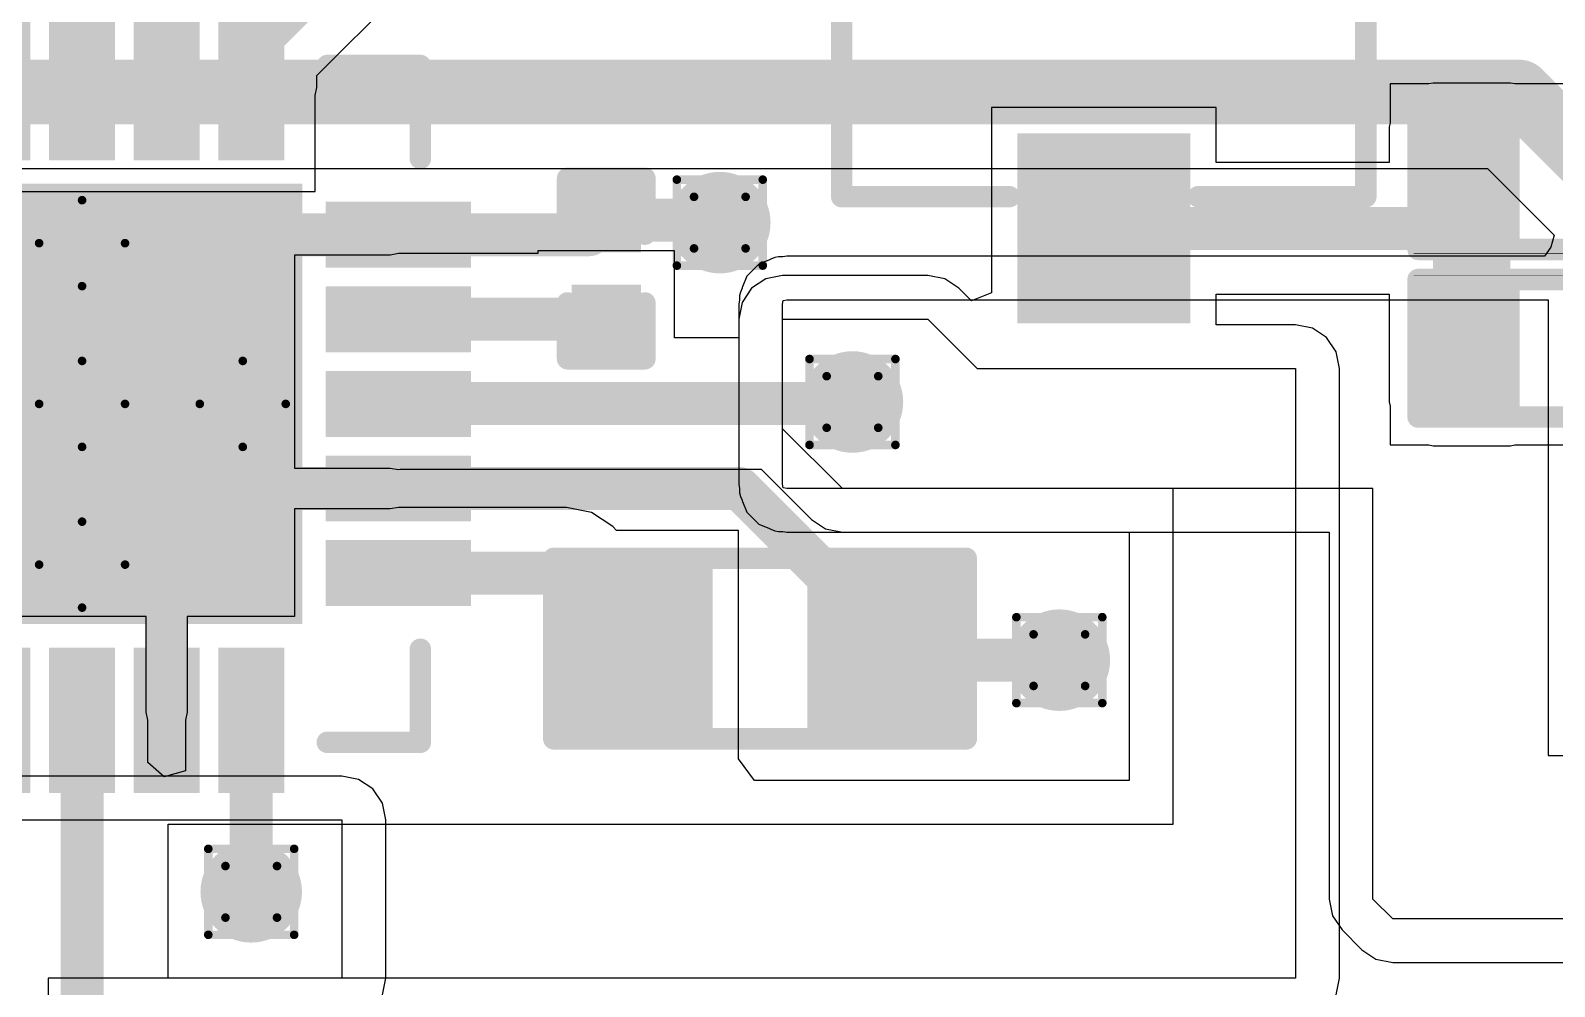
# Model space of a CAD drawing. Header units: inches. Extents: x 0 to 355, y -10 to 78.
# Drawn here: x 38.11 to 47.12, y 5.7 to 11.35 of the extents above; entities that cross this region are included whole.
import ezdxf

# ---------------------------------------------------------------- set-up
doc = ezdxf.new("R2010")
doc.units = ezdxf.units.IN
for name, color, linetype in [('Bottom Layer', 5, 'Continuous'), ('Bottom Solder', 6, 'Continuous'), ('Drill Drawing', 1, 'Continuous'), ('Pad Holes', 156, 'Continuous'), ('Top Layer', 1, 'Continuous'), ('Top Overlay', 2, 'Continuous'), ('Top Paste', 8, 'Continuous'), ('Top Solder', 216, 'Continuous'), ('Via Holes', 16, 'Continuous')]:
    doc.layers.add(name, color=color, linetype=linetype)

# ---------------------------------------------------------------- blocks, each defined once
blk = doc.blocks.new('20_QFN__4_4__18')
at = {"layer": 'Bottom Layer'}
h = blk.add_hatch(color=5, dxfattribs=at)
edge = h.paths.add_edge_path()
edge.add_arc((0, 0.95), 0.2, 0, 360)
h = blk.add_hatch(color=5, dxfattribs=at)
edge = h.paths.add_edge_path()
edge.add_arc((-0.95, 0), 0.2, 0, 360)
h = blk.add_hatch(color=5, dxfattribs=at)
edge = h.paths.add_edge_path()
edge.add_arc((0, 0), 0.2, 0, 360)
h = blk.add_hatch(color=5, dxfattribs=at)
edge = h.paths.add_edge_path()
edge.add_arc((0.95, 0), 0.2, 0, 360)
h = blk.add_hatch(color=5, dxfattribs=at)
edge = h.paths.add_edge_path()
edge.add_arc((0, -0.95), 0.2, 0, 360)
at = {"layer": 'Bottom Solder'}
h = blk.add_hatch(color=6, dxfattribs=at)
edge = h.paths.add_edge_path()
edge.add_arc((0, 0.95), 0.3016, 0, 360)
h = blk.add_hatch(color=6, dxfattribs=at)
edge = h.paths.add_edge_path()
edge.add_arc((-0.95, 0), 0.3016, 0, 360)
h = blk.add_hatch(color=6, dxfattribs=at)
edge = h.paths.add_edge_path()
edge.add_arc((0, 0), 0.3016, 0, 360)
h = blk.add_hatch(color=6, dxfattribs=at)
edge = h.paths.add_edge_path()
edge.add_arc((0.95, 0), 0.3016, 0, 360)
h = blk.add_hatch(color=6, dxfattribs=at)
edge = h.paths.add_edge_path()
edge.add_arc((0, -0.95), 0.3016, 0, 360)
at = {"layer": 'Pad Holes'}
h = blk.add_hatch(color=7, dxfattribs=at)
edge = h.paths.add_edge_path()
edge.add_arc((0, 0.95), 0.1, 0, 360)
h = blk.add_hatch(color=7, dxfattribs=at)
edge = h.paths.add_edge_path()
edge.add_arc((-0.95, 0), 0.1, 0, 360)
h = blk.add_hatch(color=7, dxfattribs=at)
edge = h.paths.add_edge_path()
edge.add_arc((0, 0), 0.1, 0, 360)
h = blk.add_hatch(color=7, dxfattribs=at)
edge = h.paths.add_edge_path()
edge.add_arc((0.95, 0), 0.1, 0, 360)
h = blk.add_hatch(color=7, dxfattribs=at)
edge = h.paths.add_edge_path()
edge.add_arc((0, -0.95), 0.1, 0, 360)
at = {"layer": 'Top Layer'}
for points in [[(-1.125, 1.51), (-1.125, 2.23), (-0.875, 2.23), (-0.875, 1.51)], [(-0.625, 1.51), (-0.625, 2.23), (-0.375, 2.23), (-0.375, 1.51)], [(-0.125, 1.51), (-0.125, 2.23), (0.125, 2.23), (0.125, 1.51)], [(0.375, 1.51), (0.375, 2.23), (0.625, 2.23), (0.625, 1.51)], [(0.875, 1.51), (0.875, 2.23), (1.125, 2.23), (1.125, 1.51)], [(-1.2, 1.2), (1.2, 1.2), (1.2, -1.2), (-1.2, -1.2)], [(-2.23, 1.125), (-1.51, 1.125), (-1.51, 0.875), (-2.23, 0.875)], [(1.51, 1.125), (2.23, 1.125), (2.23, 0.875), (1.51, 0.875)], [(-2.23, 0.625), (-1.51, 0.625), (-1.51, 0.375), (-2.23, 0.375)], [(1.51, 0.625), (2.23, 0.625), (2.23, 0.375), (1.51, 0.375)], [(-2.23, 0.125), (-1.51, 0.125), (-1.51, -0.125), (-2.23, -0.125)], [(1.51, 0.125), (2.23, 0.125), (2.23, -0.125), (1.51, -0.125)], [(-2.23, -0.375), (-1.51, -0.375), (-1.51, -0.625), (-2.23, -0.625)], [(1.51, -0.375), (2.23, -0.375), (2.23, -0.625), (1.51, -0.625)], [(-2.23, -0.875), (-1.51, -0.875), (-1.51, -1.125), (-2.23, -1.125)], [(1.51, -0.875), (2.23, -0.875), (2.23, -1.125), (1.51, -1.125)], [(-1.125, -2.23), (-1.125, -1.51), (-0.875, -1.51), (-0.875, -2.23)], [(-0.625, -2.23), (-0.625, -1.51), (-0.375, -1.51), (-0.375, -2.23)], [(-0.125, -2.23), (-0.125, -1.51), (0.125, -1.51), (0.125, -2.23)], [(0.375, -2.23), (0.375, -1.51), (0.625, -1.51), (0.625, -2.23)], [(0.875, -2.23), (0.875, -1.51), (1.125, -1.51), (1.125, -2.23)]]:
    blk.add_hatch(color=1, dxfattribs=at).paths.add_polyline_path(points)
at = {"layer": 'Top Paste'}
for points in [[(-1.125, 1.51), (-1.125, 2.23), (-0.875, 2.23), (-0.875, 1.51)], [(-0.625, 1.51), (-0.625, 2.23), (-0.375, 2.23), (-0.375, 1.51)], [(-0.125, 1.51), (-0.125, 2.23), (0.125, 2.23), (0.125, 1.51)], [(0.375, 1.51), (0.375, 2.23), (0.625, 2.23), (0.625, 1.51)], [(0.875, 1.51), (0.875, 2.23), (1.125, 2.23), (1.125, 1.51)], [(-2.23, 1.125), (-1.51, 1.125), (-1.51, 0.875), (-2.23, 0.875)], [(1.51, 1.125), (2.23, 1.125), (2.23, 0.875), (1.51, 0.875)], [(-2.23, 0.625), (-1.51, 0.625), (-1.51, 0.375), (-2.23, 0.375)], [(1.51, 0.625), (2.23, 0.625), (2.23, 0.375), (1.51, 0.375)], [(-2.23, 0.125), (-1.51, 0.125), (-1.51, -0.125), (-2.23, -0.125)], [(1.51, 0.125), (2.23, 0.125), (2.23, -0.125), (1.51, -0.125)], [(-2.23, -0.375), (-1.51, -0.375), (-1.51, -0.625), (-2.23, -0.625)], [(1.51, -0.375), (2.23, -0.375), (2.23, -0.625), (1.51, -0.625)], [(-2.23, -0.875), (-1.51, -0.875), (-1.51, -1.125), (-2.23, -1.125)], [(1.51, -0.875), (2.23, -0.875), (2.23, -1.125), (1.51, -1.125)], [(-1.125, -2.23), (-1.125, -1.51), (-0.875, -1.51), (-0.875, -2.23)], [(-0.625, -2.23), (-0.625, -1.51), (-0.375, -1.51), (-0.375, -2.23)], [(-0.125, -2.23), (-0.125, -1.51), (0.125, -1.51), (0.125, -2.23)], [(0.375, -2.23), (0.375, -1.51), (0.625, -1.51), (0.625, -2.23)], [(0.875, -2.23), (0.875, -1.51), (1.125, -1.51), (1.125, -2.23)]]:
    blk.add_hatch(color=8, dxfattribs=at).paths.add_polyline_path(points)
at = {"layer": 'Top Solder'}
for points in [[(-1.195, 1.44), (-1.195, 2.3), (-0.805, 2.3), (-0.805, 1.44)], [(-0.695, 1.44), (-0.695, 2.3), (-0.305, 2.3), (-0.305, 1.44)], [(-0.195, 1.44), (-0.195, 2.3), (0.195, 2.3), (0.195, 1.44)], [(0.305, 1.44), (0.305, 2.3), (0.695, 2.3), (0.695, 1.44)], [(0.805, 1.44), (0.805, 2.3), (1.195, 2.3), (1.195, 1.44)], [(-1.3016, 1.3016), (1.3016, 1.3016), (1.3016, -1.3016), (-1.3016, -1.3016)], [(-2.3, 1.195), (-1.44, 1.195), (-1.44, 0.805), (-2.3, 0.805)], [(1.44, 1.195), (2.3, 1.195), (2.3, 0.805), (1.44, 0.805)], [(-2.3, 0.695), (-1.44, 0.695), (-1.44, 0.305), (-2.3, 0.305)], [(1.44, 0.695), (2.3, 0.695), (2.3, 0.305), (1.44, 0.305)], [(-2.3, 0.195), (-1.44, 0.195), (-1.44, -0.195), (-2.3, -0.195)], [(1.44, 0.195), (2.3, 0.195), (2.3, -0.195), (1.44, -0.195)], [(-2.3, -0.305), (-1.44, -0.305), (-1.44, -0.695), (-2.3, -0.695)], [(1.44, -0.305), (2.3, -0.305), (2.3, -0.695), (1.44, -0.695)], [(-2.3, -0.805), (-1.44, -0.805), (-1.44, -1.195), (-2.3, -1.195)], [(1.44, -0.805), (2.3, -0.805), (2.3, -1.195), (1.44, -1.195)], [(-1.195, -2.3), (-1.195, -1.44), (-0.805, -1.44), (-0.805, -2.3)], [(-0.695, -2.3), (-0.695, -1.44), (-0.305, -1.44), (-0.305, -2.3)], [(-0.195, -2.3), (-0.195, -1.44), (0.195, -1.44), (0.195, -2.3)], [(0.305, -2.3), (0.305, -1.44), (0.695, -1.44), (0.695, -2.3)], [(0.805, -2.3), (0.805, -1.44), (1.195, -1.44), (1.195, -2.3)]]:
    blk.add_hatch(color=216, dxfattribs=at).paths.add_polyline_path(points)
h = blk.add_hatch(color=216, dxfattribs=at)
edge = h.paths.add_edge_path()
edge.add_arc((0, 0.95), 0.1016, 0, 360)
h = blk.add_hatch(color=216, dxfattribs=at)
edge = h.paths.add_edge_path()
edge.add_arc((-0.95, 0), 0.1016, 0, 360)
h = blk.add_hatch(color=216, dxfattribs=at)
edge = h.paths.add_edge_path()
edge.add_arc((0, 0), 0.1016, 0, 360)
h = blk.add_hatch(color=216, dxfattribs=at)
edge = h.paths.add_edge_path()
edge.add_arc((0.95, 0), 0.1016, 0, 360)
h = blk.add_hatch(color=216, dxfattribs=at)
edge = h.paths.add_edge_path()
edge.add_arc((0, -0.95), 0.1016, 0, 360)
at = {"layer": 'Top Overlay', "const_width": 0.127}
for points in [[(-1.45, 2), (-2, 2)], [(-2, 1.45), (-2, 2)], [(2, 2), (1.45, 2)], [(2, 1.45), (2, 2)], [(-2.505, 0.873), (-2.505, 1.127)], [(-2.378, 1), (-2.505, 1.127)], [(-2.505, 0.873), (-2.378, 1)], [(-2, -2), (-2, -1.45)], [(2, -2), (2, -1.45)], [(-1.45, -2), (-2, -2)], [(2, -2), (1.45, -2)]]:
    blk.add_lwpolyline(points, dxfattribs=at)
at = {"layer": 'Top Overlay', "const_width": 0.0635}
for points in [[(-2.0318, 2, 1), (-1.9683, 2, 1)], [(-2.0318, 2, 1), (-1.9683, 2, 1)], [(-1.4817, 2, 1), (-1.4182, 2, 1)], [(1.4182, 2, 1), (1.4817, 2, 1)], [(1.9683, 2, 1), (2.0318, 2, 1)], [(1.9683, 2, 1), (2.0318, 2, 1)], [(-2.0318, 1.45, 1), (-1.9683, 1.45, 1)], [(1.9683, 1.45, 1), (2.0318, 1.45, 1)], [(-2.5367, 1.127, 1), (-2.4732, 1.127, 1)], [(-2.5367, 1.127, 1), (-2.4732, 1.127, 1)], [(-2.4097, 1, 1), (-2.3462, 1, 1)], [(-2.4097, 1, 1), (-2.3462, 1, 1)], [(-2.5367, 0.873, 1), (-2.4732, 0.873, 1)], [(-2.5367, 0.873, 1), (-2.4732, 0.873, 1)], [(-2.0318, -1.45, 1), (-1.9683, -1.45, 1)], [(1.9683, -1.45, 1), (2.0318, -1.45, 1)], [(-2.0318, -2, 1), (-1.9683, -2, 1)], [(-2.0318, -2, 1), (-1.9683, -2, 1)], [(-1.4817, -2, 1), (-1.4182, -2, 1)], [(1.4182, -2, 1), (1.4817, -2, 1)], [(1.9683, -2, 1), (2.0318, -2, 1)], [(1.9683, -2, 1), (2.0318, -2, 1)]]:
    blk.add_lwpolyline(points, format="xyb", close=True, dxfattribs=at)
blk = doc.blocks.new('R___0402_36')
at = {"layer": 'Top Layer'}
for points in [[(-0.6985, -0.3175), (-0.6985, 0.3175), (-0.2413, 0.3175), (-0.2413, -0.3175)], [(0.2413, -0.3175), (0.2413, 0.3175), (0.6985, 0.3175), (0.6985, -0.3175)]]:
    blk.add_hatch(color=1, dxfattribs=at).paths.add_polyline_path(points)
at = {"layer": 'Top Paste'}
for points in [[(-0.6985, -0.3175), (-0.6985, 0.3175), (-0.2413, 0.3175), (-0.2413, -0.3175)], [(0.2413, -0.3175), (0.2413, 0.3175), (0.6985, 0.3175), (0.6985, -0.3175)]]:
    blk.add_hatch(color=8, dxfattribs=at).paths.add_polyline_path(points)
at = {"layer": 'Top Solder'}
for points in [[(-0.7535, -0.3725), (-0.7535, 0.3725), (-0.1863, 0.3725), (-0.1863, -0.3725)], [(0.1863, -0.3725), (0.1863, 0.3725), (0.7535, 0.3725), (0.7535, -0.3725)]]:
    blk.add_hatch(color=216, dxfattribs=at).paths.add_polyline_path(points)
at = {"layer": 'Top Overlay'}
for points, const_width in [([(-0.7874, 0.4064), (0.7874, 0.4064)], 0.127), ([(-0.7874, -0.4064), (-0.7874, 0.4064)], 0.127), ([(0.7874, -0.4064), (0.7874, 0.4064)], 0.127), ([(-0.7874, -0.4064), (0.7874, -0.4064)], 0.127), ([(-0.8128, -0.4318), (0.8128, -0.4318)], 0.00323)]:
    blk.add_lwpolyline(points, dxfattribs=dict(at, const_width=const_width))
for points, const_width in [([(-0.8191, 0.4064, 1), (-0.7556, 0.4064, 1)], 0.0635), ([(-0.8191, 0.4064, 1), (-0.7556, 0.4064, 1)], 0.0635), ([(0.7556, 0.4064, 1), (0.8191, 0.4064, 1)], 0.0635), ([(0.7556, 0.4064, 1), (0.8191, 0.4064, 1)], 0.0635), ([(-0.8191, -0.4064, 1), (-0.7556, -0.4064, 1)], 0.0635), ([(-0.8191, -0.4064, 1), (-0.7556, -0.4064, 1)], 0.0635), ([(0.7556, -0.4064, 1), (0.8191, -0.4064, 1)], 0.0635), ([(0.7556, -0.4064, 1), (0.8191, -0.4064, 1)], 0.0635), ([(-0.8136, -0.4318, 1), (-0.812, -0.4318, 1)], 0.00161), ([(0.812, -0.4318, 1), (0.8136, -0.4318, 1)], 0.00161)]:
    blk.add_lwpolyline(points, format="xyb", close=True, dxfattribs=dict(at, const_width=const_width))
blk = doc.blocks.new('R___0402_37')
at = {"layer": 'Top Layer'}
for points in [[(-0.6985, -0.3175), (-0.6985, 0.3175), (-0.2413, 0.3175), (-0.2413, -0.3175)], [(0.2413, -0.3175), (0.2413, 0.3175), (0.6985, 0.3175), (0.6985, -0.3175)]]:
    blk.add_hatch(color=1, dxfattribs=at).paths.add_polyline_path(points)
at = {"layer": 'Top Paste'}
for points in [[(-0.6985, -0.3175), (-0.6985, 0.3175), (-0.2413, 0.3175), (-0.2413, -0.3175)], [(0.2413, -0.3175), (0.2413, 0.3175), (0.6985, 0.3175), (0.6985, -0.3175)]]:
    blk.add_hatch(color=8, dxfattribs=at).paths.add_polyline_path(points)
at = {"layer": 'Top Solder'}
for points in [[(-0.7535, -0.3725), (-0.7535, 0.3725), (-0.1863, 0.3725), (-0.1863, -0.3725)], [(0.1863, -0.3725), (0.1863, 0.3725), (0.7535, 0.3725), (0.7535, -0.3725)]]:
    blk.add_hatch(color=216, dxfattribs=at).paths.add_polyline_path(points)
at = {"layer": 'Top Overlay'}
for points, const_width in [([(-0.7874, 0.4064), (-0.7874, -0.4064)], 0.127), ([(0.7874, 0.4064), (-0.7874, 0.4064)], 0.127), ([(0.7874, 0.4064), (0.7874, -0.4064)], 0.127), ([(0.7874, -0.4064), (-0.7874, -0.4064)], 0.127), ([(0.8128, -0.4318), (-0.8128, -0.4318)], 0.00323)]:
    blk.add_lwpolyline(points, dxfattribs=dict(at, const_width=const_width))
for points, const_width in [([(-0.8191, 0.4064, 1), (-0.7556, 0.4064, 1)], 0.0635), ([(-0.8191, 0.4064, 1), (-0.7556, 0.4064, 1)], 0.0635), ([(0.7556, 0.4064, 1), (0.8191, 0.4064, 1)], 0.0635), ([(0.7556, 0.4064, 1), (0.8191, 0.4064, 1)], 0.0635), ([(-0.8191, -0.4064, 1), (-0.7556, -0.4064, 1)], 0.0635), ([(-0.8191, -0.4064, 1), (-0.7556, -0.4064, 1)], 0.0635), ([(0.7556, -0.4064, 1), (0.8191, -0.4064, 1)], 0.0635), ([(0.7556, -0.4064, 1), (0.8191, -0.4064, 1)], 0.0635), ([(-0.8136, -0.4318, 1), (-0.812, -0.4318, 1)], 0.00161), ([(0.812, -0.4318, 1), (0.8136, -0.4318, 1)], 0.00161)]:
    blk.add_lwpolyline(points, format="xyb", close=True, dxfattribs=dict(at, const_width=const_width))
blk = doc.blocks.new('R___0603_48')
at = {"layer": 'Top Layer'}
for points in [[(-0.381, 0.4445), (-0.381, -0.4445), (-1.143, -0.4445), (-1.143, 0.4445)], [(1.143, 0.4445), (1.143, -0.4445), (0.381, -0.4445), (0.381, 0.4445)]]:
    blk.add_hatch(color=1, dxfattribs=at).paths.add_polyline_path(points)
at = {"layer": 'Top Paste'}
for points in [[(-0.381, 0.4445), (-0.381, -0.4445), (-1.143, -0.4445), (-1.143, 0.4445)], [(1.143, 0.4445), (1.143, -0.4445), (0.381, -0.4445), (0.381, 0.4445)]]:
    blk.add_hatch(color=8, dxfattribs=at).paths.add_polyline_path(points)
at = {"layer": 'Top Solder'}
for points in [[(-0.2794, 0.5461), (-0.2794, -0.5461), (-1.2446, -0.5461), (-1.2446, 0.5461)], [(1.2446, 0.5461), (1.2446, -0.5461), (0.2794, -0.5461), (0.2794, 0.5461)]]:
    blk.add_hatch(color=216, dxfattribs=at).paths.add_polyline_path(points)
at = {"layer": 'Top Overlay', "const_width": 0.127}
for points in [[(1.2192, 0.5334), (-1.2192, 0.5334)], [(-1.2192, 0.5334), (-1.2192, -0.5334)], [(1.2192, 0.5334), (1.2192, -0.5334)], [(1.2192, -0.5334), (-1.2192, -0.5334)]]:
    blk.add_lwpolyline(points, dxfattribs=at)
at = {"layer": 'Top Overlay', "const_width": 0.0635}
for points in [[(-1.25095, 0.5334, 1), (-1.18745, 0.5334, 1)], [(-1.25095, 0.5334, 1), (-1.18745, 0.5334, 1)], [(1.18745, 0.5334, 1), (1.25095, 0.5334, 1)], [(1.18745, 0.5334, 1), (1.25095, 0.5334, 1)], [(-1.25095, -0.5334, 1), (-1.18745, -0.5334, 1)], [(-1.25095, -0.5334, 1), (-1.18745, -0.5334, 1)], [(1.18745, -0.5334, 1), (1.25095, -0.5334, 1)], [(1.18745, -0.5334, 1), (1.25095, -0.5334, 1)]]:
    blk.add_lwpolyline(points, format="xyb", close=True, dxfattribs=at)
blk = doc.blocks.new('S___23_62')
at = {"layer": 'Top Layer'}
for points in [[(-0.41, 1.46), (0.41, 1.46), (0.41, 0.54), (-0.41, 0.54)], [(-1.36, -0.54), (-0.54, -0.54), (-0.54, -1.46), (-1.36, -1.46)], [(0.54, -0.54), (1.36, -0.54), (1.36, -1.46), (0.54, -1.46)]]:
    blk.add_hatch(color=1, dxfattribs=at).paths.add_polyline_path(points)
at = {"layer": 'Top Paste'}
for points in [[(-0.41, 1.46), (0.41, 1.46), (0.41, 0.54), (-0.41, 0.54)], [(-1.36, -0.54), (-0.54, -0.54), (-0.54, -1.46), (-1.36, -1.46)], [(0.54, -0.54), (1.36, -0.54), (1.36, -1.46), (0.54, -1.46)]]:
    blk.add_hatch(color=8, dxfattribs=at).paths.add_polyline_path(points)
at = {"layer": 'Top Solder'}
for points in [[(-0.5116, 1.5616), (0.5116, 1.5616), (0.5116, 0.4384), (-0.5116, 0.4384)], [(-1.4616, -0.4384), (-0.4384, -0.4384), (-0.4384, -1.5616), (-1.4616, -1.5616)], [(0.4384, -0.4384), (1.4616, -0.4384), (1.4616, -1.5616), (0.4384, -1.5616)]]:
    blk.add_hatch(color=216, dxfattribs=at).paths.add_polyline_path(points)
at = {"layer": 'Top Overlay', "const_width": 0.127}
for points in [[(-0.5588, 0.8128), (-1.5494, 0.8128)], [(-1.5494, 0.8128), (-1.5494, -0.5842)], [(1.5494, 0.8128), (0.5588, 0.8128)], [(1.5494, 0.8128), (1.5494, -0.5842)], [(0.3302, -0.7874), (-0.3302, -0.7874)], [(-1.6764, -1.0414), (-1.6764, -1.2954)], [(-1.5494, -1.1684), (-1.6764, -1.0414)], [(-1.5494, -1.1684), (-1.6764, -1.2954)]]:
    blk.add_lwpolyline(points, dxfattribs=at)
at = {"layer": 'Top Overlay', "const_width": 0.0635}
for points in [[(-1.5812, 0.8128, 1), (-1.5176, 0.8128, 1)], [(-1.5812, 0.8128, 1), (-1.5176, 0.8128, 1)], [(-0.5905, 0.8128, 1), (-0.5271, 0.8128, 1)], [(0.5271, 0.8128, 1), (0.5905, 0.8128, 1)], [(1.5176, 0.8128, 1), (1.5812, 0.8128, 1)], [(1.5176, 0.8128, 1), (1.5812, 0.8128, 1)], [(-1.5812, -0.5842, 1), (-1.5176, -0.5842, 1)], [(1.5176, -0.5842, 1), (1.5812, -0.5842, 1)], [(-0.3619, -0.7874, 1), (-0.2984, -0.7874, 1)], [(0.2984, -0.7874, 1), (0.3619, -0.7874, 1)], [(-1.7082, -1.0414, 1), (-1.6446, -1.0414, 1)], [(-1.7082, -1.0414, 1), (-1.6446, -1.0414, 1)], [(-1.5812, -1.1684, 1), (-1.5176, -1.1684, 1)], [(-1.5812, -1.1684, 1), (-1.5176, -1.1684, 1)], [(-1.7082, -1.2954, 1), (-1.6446, -1.2954, 1)], [(-1.7082, -1.2954, 1), (-1.6446, -1.2954, 1)]]:
    blk.add_lwpolyline(points, format="xyb", close=True, dxfattribs=at)
blk = doc.blocks.new('CAP_0201_87')
at = {"layer": 'Top Layer'}
for points in [[(-0.45, 0.15), (-0.15, 0.15), (-0.15, -0.15), (-0.45, -0.15)], [(0.15, 0.15), (0.45, 0.15), (0.45, -0.15), (0.15, -0.15)]]:
    blk.add_hatch(color=1, dxfattribs=at).paths.add_polyline_path(points)
at = {"layer": 'Top Paste'}
for points in [[(-0.45, 0.15), (-0.15, 0.15), (-0.15, -0.15), (-0.45, -0.15)], [(0.15, 0.15), (0.45, 0.15), (0.45, -0.15), (0.15, -0.15)]]:
    blk.add_hatch(color=8, dxfattribs=at).paths.add_polyline_path(points)
at = {"layer": 'Top Solder'}
for points in [[(-0.505, 0.205), (-0.095, 0.205), (-0.095, -0.205), (-0.505, -0.205)], [(0.095, 0.205), (0.505, 0.205), (0.505, -0.205), (0.095, -0.205)]]:
    blk.add_hatch(color=216, dxfattribs=at).paths.add_polyline_path(points)
at = {"layer": 'Top Overlay', "const_width": 0.127}
for points in [[(-0.2032, 0.2286), (-0.5334, 0.2286)], [(-0.5334, -0.2286), (-0.5334, 0.2286)], [(0.5334, 0.2286), (0.2032, 0.2286)], [(0.5334, -0.2286), (0.5334, 0.2286)], [(-0.2032, -0.2286), (-0.5334, -0.2286)], [(0.5334, -0.2286), (0.2032, -0.2286)]]:
    blk.add_lwpolyline(points, dxfattribs=at)
at = {"layer": 'Top Overlay', "const_width": 0.0635}
for points in [[(-0.5651, 0.2286, 1), (-0.5016, 0.2286, 1)], [(-0.5651, 0.2286, 1), (-0.5016, 0.2286, 1)], [(-0.2349, 0.2286, 1), (-0.1714, 0.2286, 1)], [(0.1714, 0.2286, 1), (0.2349, 0.2286, 1)], [(0.5016, 0.2286, 1), (0.5651, 0.2286, 1)], [(0.5016, 0.2286, 1), (0.5651, 0.2286, 1)], [(-0.5651, -0.2286, 1), (-0.5016, -0.2286, 1)], [(-0.5651, -0.2286, 1), (-0.5016, -0.2286, 1)], [(-0.2349, -0.2286, 1), (-0.1714, -0.2286, 1)], [(0.1714, -0.2286, 1), (0.2349, -0.2286, 1)], [(0.5016, -0.2286, 1), (0.5651, -0.2286, 1)], [(0.5016, -0.2286, 1), (0.5651, -0.2286, 1)]]:
    blk.add_lwpolyline(points, format="xyb", close=True, dxfattribs=at)

msp = doc.modelspace()

# ---------------------------------------------------------------- hatches: boundary and pattern name
at = {"layer": 'Bottom Layer'}
h = msp.add_hatch(color=5, dxfattribs=at)
edge = h.paths.add_edge_path()
edge.add_arc((42.1851, 10.2103), 0.3, 0, 360)
h = msp.add_hatch(color=5, dxfattribs=at)
edge = h.paths.add_edge_path()
edge.add_arc((42.9693, 9.1502), 0.3, 0, 360)
h = msp.add_hatch(color=5, dxfattribs=at)
edge = h.paths.add_edge_path()
edge.add_arc((44.1925, 7.6244), 0.3, 0, 360)
h = msp.add_hatch(color=5, dxfattribs=at)
edge = h.paths.add_edge_path()
edge.add_arc((39.4147, 6.2551), 0.3, 0, 360)
at = {"layer": 'Top Layer'}
msp.add_hatch(color=1, dxfattribs=at).paths.add_polyline_path([(46.4023, 9.1502), (46.8595, 9.1502), (46.8595, 10.7758), (46.4023, 10.7758)])
h = msp.add_hatch(color=1, dxfattribs=at)
edge = h.paths.add_edge_path()
edge.add_arc((42.1851, 10.2103), 0.3, 0, 360)
h = msp.add_hatch(color=1, dxfattribs=at)
edge = h.paths.add_edge_path()
edge.add_arc((42.9693, 9.1502), 0.3, 0, 360)
h = msp.add_hatch(color=1, dxfattribs=at)
edge = h.paths.add_edge_path()
edge.add_arc((44.1925, 7.6244), 0.3, 0, 360)
h = msp.add_hatch(color=1, dxfattribs=at)
edge = h.paths.add_edge_path()
edge.add_arc((39.4147, 6.2551), 0.3, 0, 360)
at = {"layer": 'Via Holes'}
h = msp.add_hatch(color=7, dxfattribs=at)
edge = h.paths.add_edge_path()
edge.add_arc((42.1851, 10.2103), 0.15, 0, 360)
h = msp.add_hatch(color=7, dxfattribs=at)
edge = h.paths.add_edge_path()
edge.add_arc((42.9693, 9.1502), 0.15, 0, 360)
h = msp.add_hatch(color=7, dxfattribs=at)
edge = h.paths.add_edge_path()
edge.add_arc((44.1925, 7.6244), 0.15, 0, 360)
h = msp.add_hatch(color=7, dxfattribs=at)
edge = h.paths.add_edge_path()
edge.add_arc((39.4147, 6.2551), 0.15, 0, 360)

# ---------------------------------------------------------------- linework, layer by layer
at = {"layer": 'Bottom Layer'}
for p, q in [((36.2017, 10.5294), (46.7239, 10.5294)), ((46.7239, 10.5294), (47.118, 10.1353)), ((47.118, 10.1353), (47.0975, 10.0646)), ((42.51, 10.0037), (42.4865, 9.9939)), ((42.5313, 10.0079), (42.51, 10.0037)), ((42.5568, 10.0079), (42.5313, 10.0079)), ((42.5818, 10.0129), (42.5568, 10.0079)), ((47.0608, 10.0129), (42.5818, 10.0129)), ((47.0975, 10.0646), (47.0608, 10.0129)), ((42.4167, 9.965), (42.3452, 9.8936)), ((42.4795, 9.9911), (42.4167, 9.965)), ((42.4827, 9.9932), (42.4795, 9.9911)), ((42.4865, 9.9939), (42.4827, 9.9932)), ((42.3163, 9.8238), (42.3066, 9.8002)), ((42.3171, 9.8275), (42.3163, 9.8238)), ((42.3192, 9.8307), (42.3171, 9.8275)), ((42.3452, 9.8936), (42.3192, 9.8307)), ((42.3023, 9.7534), (42.2973, 9.7284)), ((42.3066, 9.8002), (42.3023, 9.7789)), ((42.3023, 9.7789), (42.3023, 9.7534)), ((42.5563, 9.7284), (42.5606, 9.7497)), ((42.5606, 9.7497), (42.5818, 9.7539)), ((42.5818, 9.7539), (47.0825, 9.7539)), ((47.0825, 9.7539), (47.0825, 7.0615)), ((42.2973, 9.7284), (42.2973, 8.6644)), ((42.5563, 8.6644), (42.5563, 9.7284)), ((42.2973, 8.6644), (42.3023, 8.6394)), ((42.5606, 8.6431), (42.5563, 8.6644)), ((42.3023, 8.6394), (42.3023, 8.6139)), ((42.3023, 8.6139), (42.3066, 8.5926)), ((42.3066, 8.5926), (42.3163, 8.5691)), ((42.3163, 8.5691), (42.3171, 8.5653)), ((42.3171, 8.5653), (42.3192, 8.5621)), ((42.3192, 8.5621), (42.3452, 8.4993)), ((42.5818, 8.6389), (42.5606, 8.6431)), ((46.0467, 8.6389), (42.5818, 8.6389)), ((46.0467, 8.3799), (46.0467, 8.6389)), ((42.3452, 8.4993), (42.4167, 8.4278)), ((42.4167, 8.4278), (42.4795, 8.4018)), ((42.4795, 8.4018), (42.4827, 8.3997)), ((42.4827, 8.3997), (42.4865, 8.3989)), ((42.4865, 8.3989), (42.51, 8.3891)), ((42.51, 8.3891), (42.5313, 8.3849)), ((42.5313, 8.3849), (42.5568, 8.3849)), ((42.5568, 8.3849), (42.5818, 8.3799)), ((42.5818, 8.3799), (45.7877, 8.3799)), ((45.7877, 8.3799), (45.7877, 6.2127)), ((46.0467, 6.2127), (46.0467, 8.3799)), ((47.0825, 7.0615), (51.2029, 7.0615)), ((39.9507, 6.9395), (36.9852, 6.9395)), ((40.0498, 6.9198), (39.9507, 6.9395)), ((40.1338, 6.8636), (40.0498, 6.9198)), ((40.19, 6.7796), (40.1338, 6.8636)), ((40.2097, 6.6805), (40.19, 6.7796)), ((36.9852, 6.6805), (39.9507, 6.6805)), ((39.9507, 6.6805), (39.9507, 5.7451)), ((40.2097, 5.7451), (40.2097, 6.6805)), ((45.7877, 6.2127), (45.8075, 6.1136)), ((46.1632, 6.0963), (46.0467, 6.2127)), ((45.8075, 6.1136), (45.8636, 6.0296)), ((48.667, 6.0963), (46.1632, 6.0963)), ((45.8636, 6.0296), (45.98, 5.9132)), ((45.98, 5.9132), (46.0641, 5.857)), ((46.0641, 5.857), (46.1632, 5.8373)), ((46.1632, 5.8373), (48.667, 5.8373)), ((39.9507, 5.7451), (38.2147, 5.7451)), ((38.2147, 5.7451), (38.2147, 2.9997)), ((40.19, 5.646), (40.2097, 5.7451))]:
    msp.add_line(p, q, dxfattribs=at)
at = {"layer": 'Bottom Layer', "const_width": 0.381}
for points in [[(35.8648, 10.9826), (46.9116, 10.9826)], [(46.9116, 10.9826), (47.676, 10.2183)]]:
    msp.add_lwpolyline(points, dxfattribs=at)
at = {"layer": 'Bottom Layer', "const_width": 0.1905}
msp.add_lwpolyline([(46.8164, 10.9826, 1), (47.0069, 10.9826, 1)], format="xyb", close=True, dxfattribs=at)
msp.add_lwpolyline([(46.8164, 10.9826, 1), (47.0069, 10.9826, 1)], format="xyb", close=True, dxfattribs=at)
at = {"layer": 'Drill Drawing', "const_width": 0.0508}
for points in [[(41.9311, 10.4643), (42.4391, 10.4643)], [(41.9311, 9.9563), (41.9311, 10.4643)], [(42.4391, 9.9563), (42.4391, 10.4643)], [(38.1607, 10.0889), (38.4147, 10.3429)], [(38.4147, 10.3429), (38.6687, 10.0889)], [(42.0327, 10.3627), (42.3375, 10.3627)], [(42.0327, 10.0579), (42.0327, 10.3627)], [(42.3375, 10.0579), (42.3375, 10.3627)], [(38.1607, 10.0889), (38.4147, 9.8349)], [(38.4147, 9.8349), (38.6687, 10.0889)], [(42.0327, 10.0579), (42.3375, 10.0579)], [(41.9311, 9.9563), (42.4391, 9.9563)], [(38.1607, 9.1389), (38.4147, 9.3929)], [(38.4147, 9.3929), (38.6687, 9.1389)], [(39.1107, 9.1389), (39.3647, 9.3929)], [(39.3647, 9.3929), (39.6187, 9.1389)], [(42.7153, 9.4042), (43.2233, 9.4042)], [(42.7153, 8.8962), (42.7153, 9.4042)], [(43.2233, 8.8962), (43.2233, 9.4042)], [(42.8169, 9.3026), (43.1217, 9.3026)], [(42.8169, 8.9978), (42.8169, 9.3026)], [(43.1217, 8.9978), (43.1217, 9.3026)], [(38.1607, 9.1389), (38.4147, 8.8849)], [(38.4147, 8.8849), (38.6687, 9.1389)], [(39.1107, 9.1389), (39.3647, 8.8849)], [(39.3647, 8.8849), (39.6187, 9.1389)], [(42.8169, 8.9978), (43.1217, 8.9978)], [(42.7153, 8.8962), (43.2233, 8.8962)], [(38.1607, 8.1889), (38.4147, 8.4429)], [(38.4147, 8.4429), (38.6687, 8.1889)], [(38.1607, 8.1889), (38.4147, 7.9349)], [(38.4147, 7.9349), (38.6687, 8.1889)], [(43.9385, 7.8784), (44.4465, 7.8784)], [(43.9385, 7.3704), (43.9385, 7.8784)], [(44.4465, 7.3704), (44.4465, 7.8784)], [(44.0401, 7.7768), (44.3449, 7.7768)], [(44.0401, 7.472), (44.0401, 7.7768)], [(44.3449, 7.472), (44.3449, 7.7768)], [(44.0401, 7.472), (44.3449, 7.472)], [(43.9385, 7.3704), (44.4465, 7.3704)], [(39.1607, 6.5091), (39.6687, 6.5091)], [(39.1607, 6.0011), (39.1607, 6.5091)], [(39.6687, 6.0011), (39.6687, 6.5091)], [(39.2623, 6.4075), (39.5671, 6.4075)], [(39.2623, 6.1027), (39.2623, 6.4075)], [(39.5671, 6.1027), (39.5671, 6.4075)], [(39.2623, 6.1027), (39.5671, 6.1027)], [(39.1607, 6.0011), (39.6687, 6.0011)]]:
    msp.add_lwpolyline(points, dxfattribs=at)
at = {"layer": 'Drill Drawing', "const_width": 0.0254}
for points in [[(41.9184, 10.4643, 1), (41.9438, 10.4643, 1)], [(41.9184, 10.4643, 1), (41.9438, 10.4643, 1)], [(42.4264, 10.4643, 1), (42.4518, 10.4643, 1)], [(42.4264, 10.4643, 1), (42.4518, 10.4643, 1)], [(38.402, 10.3429, 1), (38.4274, 10.3429, 1)], [(38.402, 10.3429, 1), (38.4274, 10.3429, 1)], [(42.02, 10.3627, 1), (42.0454, 10.3627, 1)], [(42.02, 10.3627, 1), (42.0454, 10.3627, 1)], [(42.3248, 10.3627, 1), (42.3502, 10.3627, 1)], [(42.3248, 10.3627, 1), (42.3502, 10.3627, 1)], [(38.148, 10.0889, 1), (38.1734, 10.0889, 1)], [(38.148, 10.0889, 1), (38.1734, 10.0889, 1)], [(38.656, 10.0889, 1), (38.6814, 10.0889, 1)], [(38.656, 10.0889, 1), (38.6814, 10.0889, 1)], [(42.02, 10.0579, 1), (42.0454, 10.0579, 1)], [(42.02, 10.0579, 1), (42.0454, 10.0579, 1)], [(42.3248, 10.0579, 1), (42.3502, 10.0579, 1)], [(42.3248, 10.0579, 1), (42.3502, 10.0579, 1)], [(41.9184, 9.9563, 1), (41.9438, 9.9563, 1)], [(41.9184, 9.9563, 1), (41.9438, 9.9563, 1)], [(42.4264, 9.9563, 1), (42.4518, 9.9563, 1)], [(42.4264, 9.9563, 1), (42.4518, 9.9563, 1)], [(38.402, 9.8349, 1), (38.4274, 9.8349, 1)], [(38.402, 9.8349, 1), (38.4274, 9.8349, 1)], [(38.402, 9.3929, 1), (38.4274, 9.3929, 1)], [(38.402, 9.3929, 1), (38.4274, 9.3929, 1)], [(39.352, 9.3929, 1), (39.3774, 9.3929, 1)], [(39.352, 9.3929, 1), (39.3774, 9.3929, 1)], [(42.7026, 9.4042, 1), (42.728, 9.4042, 1)], [(42.7026, 9.4042, 1), (42.728, 9.4042, 1)], [(43.2106, 9.4042, 1), (43.236, 9.4042, 1)], [(43.2106, 9.4042, 1), (43.236, 9.4042, 1)], [(42.8042, 9.3026, 1), (42.8296, 9.3026, 1)], [(42.8042, 9.3026, 1), (42.8296, 9.3026, 1)], [(43.109, 9.3026, 1), (43.1344, 9.3026, 1)], [(43.109, 9.3026, 1), (43.1344, 9.3026, 1)], [(38.148, 9.1389, 1), (38.1734, 9.1389, 1)], [(38.148, 9.1389, 1), (38.1734, 9.1389, 1)], [(38.656, 9.1389, 1), (38.6814, 9.1389, 1)], [(38.656, 9.1389, 1), (38.6814, 9.1389, 1)], [(39.098, 9.1389, 1), (39.1234, 9.1389, 1)], [(39.098, 9.1389, 1), (39.1234, 9.1389, 1)], [(39.606, 9.1389, 1), (39.6314, 9.1389, 1)], [(39.606, 9.1389, 1), (39.6314, 9.1389, 1)], [(42.8042, 8.9978, 1), (42.8296, 8.9978, 1)], [(42.8042, 8.9978, 1), (42.8296, 8.9978, 1)], [(43.109, 8.9978, 1), (43.1344, 8.9978, 1)], [(43.109, 8.9978, 1), (43.1344, 8.9978, 1)], [(42.7026, 8.8962, 1), (42.728, 8.8962, 1)], [(42.7026, 8.8962, 1), (42.728, 8.8962, 1)], [(43.2106, 8.8962, 1), (43.236, 8.8962, 1)], [(43.2106, 8.8962, 1), (43.236, 8.8962, 1)], [(38.402, 8.8849, 1), (38.4274, 8.8849, 1)], [(38.402, 8.8849, 1), (38.4274, 8.8849, 1)], [(39.352, 8.8849, 1), (39.3774, 8.8849, 1)], [(39.352, 8.8849, 1), (39.3774, 8.8849, 1)], [(38.402, 8.4429, 1), (38.4274, 8.4429, 1)], [(38.402, 8.4429, 1), (38.4274, 8.4429, 1)], [(38.148, 8.1889, 1), (38.1734, 8.1889, 1)], [(38.148, 8.1889, 1), (38.1734, 8.1889, 1)], [(38.656, 8.1889, 1), (38.6814, 8.1889, 1)], [(38.656, 8.1889, 1), (38.6814, 8.1889, 1)], [(38.402, 7.9349, 1), (38.4274, 7.9349, 1)], [(38.402, 7.9349, 1), (38.4274, 7.9349, 1)], [(43.9258, 7.8784, 1), (43.9512, 7.8784, 1)], [(43.9258, 7.8784, 1), (43.9512, 7.8784, 1)], [(44.4338, 7.8784, 1), (44.4592, 7.8784, 1)], [(44.4338, 7.8784, 1), (44.4592, 7.8784, 1)], [(44.0274, 7.7768, 1), (44.0528, 7.7768, 1)], [(44.0274, 7.7768, 1), (44.0528, 7.7768, 1)], [(44.3322, 7.7768, 1), (44.3576, 7.7768, 1)], [(44.3322, 7.7768, 1), (44.3576, 7.7768, 1)], [(44.0274, 7.472, 1), (44.0528, 7.472, 1)], [(44.0274, 7.472, 1), (44.0528, 7.472, 1)], [(44.3322, 7.472, 1), (44.3576, 7.472, 1)], [(44.3322, 7.472, 1), (44.3576, 7.472, 1)], [(43.9258, 7.3704, 1), (43.9512, 7.3704, 1)], [(43.9258, 7.3704, 1), (43.9512, 7.3704, 1)], [(44.4338, 7.3704, 1), (44.4592, 7.3704, 1)], [(44.4338, 7.3704, 1), (44.4592, 7.3704, 1)], [(39.148, 6.5091, 1), (39.1734, 6.5091, 1)], [(39.148, 6.5091, 1), (39.1734, 6.5091, 1)], [(39.656, 6.5091, 1), (39.6814, 6.5091, 1)], [(39.656, 6.5091, 1), (39.6814, 6.5091, 1)], [(39.2496, 6.4075, 1), (39.275, 6.4075, 1)], [(39.2496, 6.4075, 1), (39.275, 6.4075, 1)], [(39.5544, 6.4075, 1), (39.5798, 6.4075, 1)], [(39.5544, 6.4075, 1), (39.5798, 6.4075, 1)], [(39.2496, 6.1027, 1), (39.275, 6.1027, 1)], [(39.2496, 6.1027, 1), (39.275, 6.1027, 1)], [(39.5544, 6.1027, 1), (39.5798, 6.1027, 1)], [(39.5544, 6.1027, 1), (39.5798, 6.1027, 1)], [(39.148, 6.0011, 1), (39.1734, 6.0011, 1)], [(39.148, 6.0011, 1), (39.1734, 6.0011, 1)], [(39.656, 6.0011, 1), (39.6814, 6.0011, 1)], [(39.656, 6.0011, 1), (39.6814, 6.0011, 1)]]:
    msp.add_lwpolyline(points, format="xyb", close=True, dxfattribs=at)
at = {"layer": 'Top Layer'}
for p, q in [((39.8032, 11.079), (40.2828, 11.5587)), ((39.7937, 10.9613), (39.8032, 11.0089)), ((39.8032, 11.0089), (39.8032, 11.079)), ((46.3773, 11.0298), (46.1483, 11.0298)), ((46.1483, 11.0298), (46.1483, 10.8008)), ((46.4023, 11.0348), (46.3773, 11.0298)), ((46.8595, 11.0348), (46.4023, 11.0348)), ((46.8845, 11.0298), (46.8595, 11.0348)), ((48.0177, 11.0298), (46.8845, 11.0298)), ((39.7937, 10.3949), (39.7937, 10.9613)), ((45.1191, 10.8903), (43.7911, 10.8903)), ((43.7911, 10.8903), (43.7911, 9.7958)), ((45.1191, 10.5648), (45.1191, 10.8903)), ((46.1483, 10.8008), (46.1433, 10.7758)), ((46.1433, 10.7758), (46.1433, 10.5648)), ((46.1433, 10.5648), (45.1191, 10.5648)), ((37.1587, 10.3949), (39.7937, 10.3949)), ((40.2371, 10.0179), (39.6707, 10.0179)), ((39.6707, 10.0179), (39.6707, 8.7599)), ((40.2847, 10.0274), (40.2371, 10.0179)), ((41.1095, 10.0274), (40.2847, 10.0274)), ((41.9175, 10.0429), (41.1095, 10.0429)), ((41.1095, 10.0429), (41.1095, 10.0274)), ((41.9175, 9.5294), (41.9175, 10.0429)), ((42.3732, 9.822), (42.3171, 9.738)), ((42.4572, 9.8782), (42.3732, 9.822)), ((42.5563, 9.8979), (42.4572, 9.8782)), ((43.4158, 9.8979), (42.5563, 9.8979)), ((43.5149, 9.8782), (43.4158, 9.8979)), ((43.599, 9.822), (43.5149, 9.8782)), ((43.6738, 9.7472), (43.599, 9.822)), ((42.3171, 9.738), (42.2973, 9.6389)), ((43.7911, 9.7958), (43.6738, 9.7472)), ((45.1191, 9.6065), (45.1191, 9.7878)), ((45.1191, 9.7878), (46.1433, 9.7878)), ((46.1433, 9.7878), (46.1433, 9.1502)), ((42.2973, 9.6389), (42.2973, 9.5294)), ((42.5563, 8.9925), (42.5563, 9.6389)), ((42.5563, 9.6389), (43.4158, 9.6389)), ((43.4158, 9.6389), (43.7072, 9.3475)), ((45.5895, 9.6065), (45.1191, 9.6065)), ((45.6886, 9.5868), (45.5895, 9.6065)), ((45.7726, 9.5306), (45.6886, 9.5868)), ((42.2973, 9.5294), (41.9175, 9.5294)), ((45.8288, 9.4466), (45.7726, 9.5306)), ((45.8485, 9.3475), (45.8288, 9.4466)), ((43.7072, 9.3475), (45.5895, 9.3475)), ((45.5895, 9.3475), (45.5895, 5.7451)), ((45.8485, 5.7451), (45.8485, 9.3475)), ((46.1433, 9.1502), (46.1483, 9.1252)), ((46.1483, 9.1252), (46.1483, 8.8962)), ((42.9099, 8.6389), (42.5563, 8.9925)), ((46.1483, 8.8962), (46.3773, 8.8962)), ((46.3773, 8.8962), (46.4023, 8.8912)), ((46.4023, 8.8912), (46.8595, 8.8912)), ((46.8595, 8.8912), (46.8845, 8.8962)), ((46.8845, 8.8962), (48.0177, 8.8962)), ((39.6707, 8.7599), (40.2371, 8.7599)), ((40.2371, 8.7599), (40.2847, 8.7504)), ((40.2847, 8.7504), (40.2948, 8.7524)), ((40.2948, 8.7524), (42.4301, 8.7524)), ((42.4301, 8.7524), (42.7268, 8.4558)), ((44.8651, 8.6389), (42.9099, 8.6389)), ((44.8651, 6.6551), (44.8651, 8.6389)), ((40.2371, 8.5179), (39.6707, 8.5179)), ((39.6707, 8.5179), (39.6707, 7.8829)), ((40.2847, 8.5274), (40.2371, 8.5179)), ((41.2782, 8.5274), (40.2847, 8.5274)), ((41.4269, 8.4978), (41.2782, 8.5274)), ((41.5529, 8.4136), (41.4269, 8.4978)), ((41.5752, 8.3913), (41.5529, 8.4136)), ((42.2958, 8.3913), (41.5752, 8.3913)), ((42.2958, 7.0411), (42.2958, 8.3913)), ((42.7268, 8.4558), (42.8108, 8.3997)), ((42.8108, 8.3997), (42.9099, 8.3799)), ((42.9099, 8.3799), (44.6061, 8.3799)), ((44.6061, 8.3799), (44.6061, 6.9141)), ((38.7937, 7.8829), (37.1587, 7.8829)), ((38.7937, 7.3165), (38.7937, 7.8829)), ((39.6707, 7.8829), (39.0357, 7.8829)), ((39.0357, 7.8829), (39.0357, 7.3165)), ((38.8032, 7.2689), (38.7937, 7.3165)), ((39.0357, 7.3165), (39.0263, 7.2689)), ((38.8032, 7.0196), (38.8032, 7.2689)), ((39.0263, 7.2689), (39.0263, 6.9693)), ((42.3896, 6.9141), (42.2958, 7.0411)), ((38.8993, 6.9346), (38.8032, 7.0196)), ((39.0263, 6.9693), (38.8993, 6.9346)), ((44.6061, 6.9141), (42.3896, 6.9141)), ((38.9227, 5.7451), (38.9227, 6.6549)), ((38.9227, 6.6549), (39.2937, 6.6549)), ((39.2937, 6.6549), (39.2937, 6.6551)), ((39.2937, 6.6551), (44.8651, 6.6551)), ((45.5895, 5.7451), (38.9227, 5.7451)), ((45.8288, 5.646), (45.8485, 5.7451))]:
    msp.add_line(p, q, dxfattribs=at)
for points, const_width in [([(38.4147, 11.0089), (38.4147, 12.4177)], 0.2032), ([(38.9147, 11.0089), (38.9147, 11.9905)], 0.2032), ([(39.4147, 11.2399), (40.1219, 11.9471)], 0.254), ([(39.4147, 11.0089), (39.4147, 11.2399)], 0.254), ([(46.6309, 10.2779), (46.6309, 10.4583)], 0.254), ([(41.4135, 10.1389), (41.5135, 10.2389)], 0.254), ([(41.5135, 10.2389), (41.5278, 10.2246)], 0.254), ([(46.5293, 10.1763), (46.6309, 10.2779)], 0.254), ([(41.5278, 10.2246), (42.1708, 10.2246)], 0.254), ([(42.1708, 10.2246), (42.1851, 10.2103)], 0.254), ([(44.4551, 10.1763), (46.5293, 10.1763)], 0.254), ([(38.4147, 10.0889), (38.4647, 10.1389)], 0.254), ([(38.4647, 10.1389), (40.2847, 10.1389)], 0.254), ([(40.2847, 10.1389), (41.4135, 10.1389)], 0.254), ([(40.2847, 9.6389), (41.5135, 9.6389)], 0.254), ([(38.4147, 9.1389), (38.9147, 8.6389)], 0.254), ([(40.2847, 9.1389), (40.2867, 9.1409)], 0.254), ([(40.2867, 9.1409), (42.9601, 9.1409)], 0.254), ([(42.9601, 9.1409), (42.9693, 9.1502)], 0.254), ([(38.9147, 8.6389), (40.2847, 8.6389)], 0.254), ([(38.9147, 8.6389), (38.9147, 8.6389)], 0.254), ([(38.9147, 7.2689), (38.9147, 8.6389)], 0.254), ([(40.2847, 8.6389), (42.3022, 8.6389)], 0.254), ([(42.3022, 8.6389), (43.1848, 7.7563)], 0.254), ([(40.2847, 8.1389), (41.2782, 8.1389)], 0.254), ([(41.2782, 8.1389), (41.6608, 7.7563)], 0.254), ([(41.6608, 7.6928), (41.6608, 7.7563)], 0.254), ([(43.1848, 7.6928), (43.1848, 7.7563)], 0.254), ([(43.1848, 7.6928), (43.2532, 7.6244)], 0.254), ([(43.2532, 7.6244), (44.1925, 7.6244)], 0.254), ([(38.4147, 5.2399), (38.4147, 7.2689)], 0.254), ([(39.4147, 6.2551), (39.4147, 7.2689)], 0.254)]:
    msp.add_lwpolyline(points, dxfattribs=dict(at, const_width=const_width))
for points, const_width in [([(39.3512, 11.2399, 1), (39.4782, 11.2399, 1)], 0.127), ([(39.3512, 11.2399, 1), (39.4782, 11.2399, 1)], 0.127), ([(38.3639, 11.0089, 1), (38.4655, 11.0089, 1)], 0.1016), ([(38.8639, 11.0089, 1), (38.9655, 11.0089, 1)], 0.1016), ([(39.3512, 11.0089, 1), (39.4782, 11.0089, 1)], 0.127), ([(46.5674, 10.4583, 1), (46.6944, 10.4583, 1)], 0.127), ([(41.45, 10.2389, 1), (41.577, 10.2389, 1)], 0.127), ([(41.45, 10.2389, 1), (41.577, 10.2389, 1)], 0.127), ([(46.5674, 10.2779, 1), (46.6944, 10.2779, 1)], 0.127), ([(46.5674, 10.2779, 1), (46.6944, 10.2779, 1)], 0.127), ([(41.4643, 10.2246, 1), (41.5913, 10.2246, 1)], 0.127), ([(41.4643, 10.2246, 1), (41.5913, 10.2246, 1)], 0.127), ([(42.1073, 10.2246, 1), (42.2343, 10.2246, 1)], 0.127), ([(42.1073, 10.2246, 1), (42.2343, 10.2246, 1)], 0.127), ([(42.1216, 10.2103, 1), (42.2486, 10.2103, 1)], 0.127), ([(44.3916, 10.1763, 1), (44.5186, 10.1763, 1)], 0.127), ([(46.4658, 10.1763, 1), (46.5928, 10.1763, 1)], 0.127), ([(46.4658, 10.1763, 1), (46.5928, 10.1763, 1)], 0.127), ([(38.3512, 10.0889, 1), (38.4782, 10.0889, 1)], 0.127), ([(38.4012, 10.1389, 1), (38.5282, 10.1389, 1)], 0.127), ([(38.4012, 10.1389, 1), (38.5282, 10.1389, 1)], 0.127), ([(40.2212, 10.1389, 1), (40.3482, 10.1389, 1)], 0.127), ([(40.2212, 10.1389, 1), (40.3482, 10.1389, 1)], 0.127), ([(41.35, 10.1389, 1), (41.477, 10.1389, 1)], 0.127), ([(41.35, 10.1389, 1), (41.477, 10.1389, 1)], 0.127), ([(40.2212, 9.6389, 1), (40.3482, 9.6389, 1)], 0.127), ([(41.45, 9.6389, 1), (41.577, 9.6389, 1)], 0.127), ([(38.3512, 9.1389, 1), (38.4782, 9.1389, 1)], 0.127), ([(40.2212, 9.1389, 1), (40.3482, 9.1389, 1)], 0.127), ([(40.2232, 9.1409, 1), (40.3502, 9.1409, 1)], 0.127), ([(40.2232, 9.1409, 1), (40.3502, 9.1409, 1)], 0.127), ([(42.8966, 9.1409, 1), (43.0236, 9.1409, 1)], 0.127), ([(42.8966, 9.1409, 1), (43.0236, 9.1409, 1)], 0.127), ([(42.9058, 9.1502, 1), (43.0328, 9.1502, 1)], 0.127), ([(38.8512, 8.6389, 1), (38.9782, 8.6389, 1)], 0.127), ([(38.8512, 8.6389, 1), (38.9782, 8.6389, 1)], 0.127), ([(38.8512, 8.6389, 1), (38.9782, 8.6389, 1)], 0.127), ([(38.8512, 8.6389, 1), (38.9782, 8.6389, 1)], 0.127), ([(38.8512, 8.6389, 1), (38.9782, 8.6389, 1)], 0.127), ([(40.2212, 8.6389, 1), (40.3482, 8.6389, 1)], 0.127), ([(40.2212, 8.6389, 1), (40.3482, 8.6389, 1)], 0.127), ([(42.2387, 8.6389, 1), (42.3657, 8.6389, 1)], 0.127), ([(42.2387, 8.6389, 1), (42.3657, 8.6389, 1)], 0.127), ([(40.2212, 8.1389, 1), (40.3482, 8.1389, 1)], 0.127), ([(41.2147, 8.1389, 1), (41.3417, 8.1389, 1)], 0.127), ([(41.2147, 8.1389, 1), (41.3417, 8.1389, 1)], 0.127), ([(41.5973, 7.7563, 1), (41.7243, 7.7563, 1)], 0.127), ([(41.5973, 7.7563, 1), (41.7243, 7.7563, 1)], 0.127), ([(43.1213, 7.7563, 1), (43.2483, 7.7563, 1)], 0.127), ([(43.1213, 7.7563, 1), (43.2483, 7.7563, 1)], 0.127), ([(41.5973, 7.6928, 1), (41.7243, 7.6928, 1)], 0.127), ([(43.1213, 7.6928, 1), (43.2483, 7.6928, 1)], 0.127), ([(43.1213, 7.6928, 1), (43.2483, 7.6928, 1)], 0.127), ([(43.1897, 7.6244, 1), (43.3167, 7.6244, 1)], 0.127), ([(43.1897, 7.6244, 1), (43.3167, 7.6244, 1)], 0.127), ([(44.129, 7.6244, 1), (44.256, 7.6244, 1)], 0.127), ([(38.3512, 7.2689, 1), (38.4782, 7.2689, 1)], 0.127), ([(38.8512, 7.2689, 1), (38.9782, 7.2689, 1)], 0.127), ([(39.3512, 7.2689, 1), (39.4782, 7.2689, 1)], 0.127), ([(39.3512, 6.2551, 1), (39.4782, 6.2551, 1)], 0.127)]:
    msp.add_lwpolyline(points, format="xyb", close=True, dxfattribs=dict(at, const_width=const_width))

# ---------------------------------------------------------------- block references
for name, p, rotation in [('S___23_62', (44.4551, 11.1763), 180), ('20_QFN__4_4__18', (38.4147, 9.1389), 270), ('CAP_0201_87', (41.5135, 9.9389), 270), ('R___0402_37', (47.1008, 9.4677), 180), ('R___0603_48', (42.4228, 7.6928), 180)]:
    msp.add_blockref(name, p, dxfattribs=dict(rotation=rotation))
msp.add_blockref('R___0402_36', (47.1008, 10.4583))

doc.saveas('drawing.dxf')
